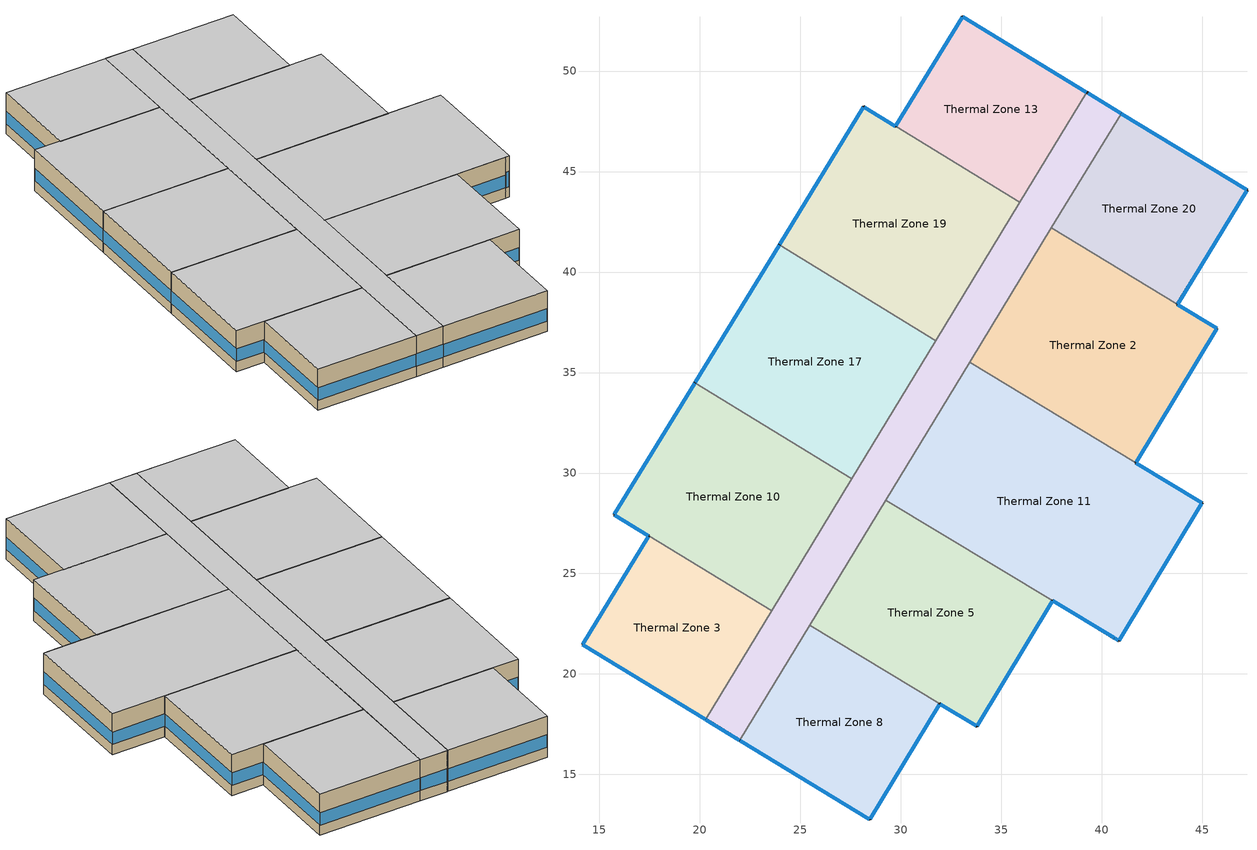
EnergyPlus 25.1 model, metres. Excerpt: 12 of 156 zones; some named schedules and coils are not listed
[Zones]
Thermal Zone 10
 floor ground (AQ_MURB_2024_MURB  ground 1950 1980 6A 1): 19.77,34.49 27.58,29.72 23.58,23.14 15.75,27.92 z0
 wall outside (Surface 50 c tbd): 15.75,27.92 17.47,26.88 z0:3.05
 wall outside (Surface 51 c tbd): 19.77,34.49 15.75,27.92 z0:3.05
 wall to Thermal Zone 17 (Typical Interior Wall): 27.58,29.72 19.77,34.49 z0:3.05
 wall to Thermal Zone 14 (Typical Interior Wall): 23.58,23.14 27.58,29.72 z0:3.05
 wall to Thermal Zone 3 (Typical Interior Wall): 17.47,26.88 23.58,23.14 z0:3.05
 window (Customized Fenestration: u=3.36): 15.78,27.91 17.45,26.89 z0.76:1.7; 19.76,34.47 15.77,27.94 z0.76:1.68
 ceiling to Thermal Zone 32 (Typical Interior Ceiling): 23.58,23.14 27.58,29.72 19.77,34.49 15.75,27.92 z3.05
Thermal Zone 11
 floor ground (AQ_MURB_2024_MURB  ground 1950 1980 6A 1): 33.44,35.5 45,28.52 40.86,21.66 29.28,28.65 z0
 wall outside (Surface 44 c tbd): 45,28.52 41.7,30.51 z0:3.05
 wall outside (Surface 45 c tbd): 40.86,21.66 45,28.52 z0:3.05
 wall outside (Surface 46 c tbd): 40.64,21.79 40.86,21.66 z0:3.05
 wall outside (Surface 47 c tbd): 37.56,23.65 40.64,21.79 z0:3.05
 wall to Thermal Zone 5 (Typical Interior Wall): 29.28,28.65 37.56,23.65 z0:3.05
 wall to Thermal Zone 14 (Typical Interior Wall): 33.44,35.5 29.28,28.65 z0:3.05
 wall to Thermal Zone 2 (Typical Interior Wall): 41.7,30.51 33.44,35.5 z0:3.05
 window (Customized Fenestration: u=3.36): 44.98,28.53 41.72,30.5 / 37.58,23.64 40.62,21.8 z0.76:1.69; 40.88,21.68 44.99,28.49 z0.76:1.68; 40.67,21.78 40.84,21.67 z0.76:1.9
 ceiling to Thermal Zone 28 (Typical Interior Ceiling): 40.86,21.66 45,28.52 33.44,35.5 29.28,28.65 z3.05
Thermal Zone 13
 floor ground (AQ_MURB_2024_MURB  ground 1950 1980 6A 1): 33.08,52.7 39.27,48.94 35.94,43.46 29.76,47.25 z0
 wall outside (Surface 89 c tbd): 39.27,48.94 33.08,52.7 z0:3.05
 wall outside (Surface 92 c tbd): 33.08,52.7 29.76,47.25 z0:3.05
 wall to Thermal Zone 14 (Typical Interior Wall): 35.94,43.46 39.27,48.94 z0:3.05
 wall to Thermal Zone 19 (Typical Interior Wall): 29.76,47.25 35.94,43.46 z0:3.05
 window (Customized Fenestration: u=3.36): 39.24,48.95 33.1,52.69 / 33.06,52.68 29.77,47.27 z0.76:1.68
 ceiling to Thermal Zone 40 (Typical Interior Ceiling): 35.94,43.46 39.27,48.94 33.08,52.7 29.76,47.25 z3.05
Thermal Zone 14
 floor ground (AQ_MURB_2024_MURB  ground 1950 1980 6A 1): 39.27,48.94 40.98,47.9 33.52,35.63 33.52,35.64 33.44,35.5 22.01,16.7 20.3,17.74 z0
 wall outside (Surface 13 c tbd): 39.31,48.91 39.27,48.94 z0:3.05
 wall outside (Surface 14 c tbd): 40.98,47.9 39.31,48.91 z0:3.05
 wall outside (AQ_MURB_2024_MURB  Wall 1950 1980 6A (R 0.8x Solar 0.8x Therm 0.8x)): 40.97,47.89 40.98,47.9 z0:3.05
 wall outside (Surface 23 c tbd): 20.3,17.74 22.01,16.7 z0:3.05
 wall to Thermal Zone 17 (Typical Interior Wall): 31.76,36.59 27.58,29.72 z0:3.05
 wall to Thermal Zone 19 (Typical Interior Wall): 35.94,43.46 31.76,36.59 z0:3.05
 wall to Thermal Zone 20 (Typical Interior Wall): 37.51,42.2 40.97,47.89 z0:3.05
 wall to Thermal Zone 2 (Typical Interior Wall): 33.52,35.63 37.51,42.2 z0:3.05
 wall to Thermal Zone 16 (Typical Interior Wall): 33.44,35.5 33.52,35.64 33.52,35.63 z0:3.05
 wall to Thermal Zone 5 (Typical Interior Wall): 25.49,22.42 29.28,28.65 z0:3.05
 wall to Thermal Zone 8 (Typical Interior Wall): 22.01,16.7 25.49,22.42 z0:3.05
 wall to Thermal Zone 3 (Typical Interior Wall): 23.58,23.14 20.3,17.74 z0:3.05
 window (Customized Fenestration: u=3.36): 40.95,47.91 39.33,48.9 / 20.32,17.73 21.99,16.71 z0.76:1.7
 ceiling to Thermal Zone 22 (Typical Interior Ceiling): 22.01,16.7 33.44,35.5 33.52,35.64 33.52,35.63 40.98,47.9 39.27,48.94 20.3,17.74 z3.05
Thermal Zone 16
 floor ground (AQ_MURB_2024_MURB  ground 1950 1980 6A 1): 33.52,35.64 33.52,35.63 33.44,35.5 z0
 wall to Thermal Zone 2 (Typical Interior Wall): 33.44,35.5 33.52,35.63 z0:3.05
 ceiling to Thermal Zone 35 (Typical Interior Ceiling): 33.44,35.5 33.52,35.63 33.52,35.64 z3.05
Thermal Zone 17
 floor ground (AQ_MURB_2024_MURB  ground 1950 1980 6A 1): 23.97,41.36 31.76,36.59 27.58,29.72 19.77,34.49 z0
 wall outside (Surface 58 c tbd): 23.97,41.36 19.77,34.49 z0:3.05
 wall to Thermal Zone 19 (Typical Interior Wall): 31.76,36.59 23.97,41.36 z0:3.05
 window (Customized Fenestration: u=3.36): 23.96,41.33 19.79,34.52 z0.76:1.68
 ceiling to Thermal Zone 33 (Typical Interior Ceiling): 27.58,29.72 31.76,36.59 23.97,41.36 19.77,34.49 z3.05
Thermal Zone 19
 floor ground (AQ_MURB_2024_MURB  ground 1950 1980 6A 1): 28.17,48.22 35.94,43.46 31.76,36.59 23.97,41.36 z0
 wall outside (Surface 79 c tbd): 28.17,48.22 23.97,41.36 z0:3.05
 wall outside (Surface 80 c tbd): 29.76,47.25 28.17,48.22 z0:3.05
 window (Customized Fenestration: u=3.36): 28.15,48.2 23.98,41.38 z0.76:1.68; 29.73,47.26 28.19,48.2 z0.76:1.7
 ceiling to Thermal Zone 38 (Typical Interior Ceiling): 31.76,36.59 35.94,43.46 28.17,48.22 23.97,41.36 z3.05
Thermal Zone 2
 floor ground (AQ_MURB_2024_MURB  ground 1950 1980 6A 1): 37.51,42.2 43.78,38.39 45.74,37.2 41.7,30.51 33.44,35.5 z0
 wall outside (Surface 63 c tbd): 45.74,37.2 43.78,38.39 z0:3.05
 wall outside (Surface 64 c tbd): 41.7,30.51 45.74,37.2 z0:3.05
 wall to Thermal Zone 20 (Typical Interior Wall): 43.78,38.39 37.51,42.2 z0:3.05
 window (Customized Fenestration: u=3.36): 45.72,37.21 43.8,38.37 z0.76:1.7; 41.72,30.53 45.73,37.18 z0.76:1.68
 ceiling to Thermal Zone 34 (Typical Interior Ceiling): 41.7,30.51 45.74,37.2 43.78,38.39 37.51,42.2 33.44,35.5 z3.05
Thermal Zone 20
 floor ground (AQ_MURB_2024_MURB  ground 1950 1980 6A 1): 40.97,47.89 47.24,44.07 43.78,38.39 37.51,42.2 z0
 wall outside (Surface 85 c tbd): 47.24,44.07 40.97,47.89 z0:3.05
 wall outside (Surface 86 c tbd): 43.78,38.39 47.24,44.07 z0:3.05
 window (Customized Fenestration: u=3.36): 47.22,44.09 40.99,47.87 / 43.79,38.41 47.23,44.05 z0.76:1.68
 ceiling to Thermal Zone 26 (Typical Interior Ceiling): 43.78,38.39 47.24,44.07 40.97,47.89 37.51,42.2 z3.05
Thermal Zone 3
 floor ground (AQ_MURB_2024_MURB  ground 1950 1980 6A 1): 17.47,26.88 23.58,23.14 20.3,17.74 14.18,21.46 17.46,26.86 z0
 wall outside (Surface 34 c tbd): 17.47,26.88 17.46,26.86 z0:3.05
 wall outside (Surface 37 c tbd): 14.18,21.46 20.3,17.74 z0:3.05
 wall outside (Surface 38 c tbd): 17.46,26.86 14.18,21.46 z0:3.05
 window (Customized Fenestration: u=3.36): 14.2,21.45 20.28,17.75 / 17.44,26.84 14.19,21.48 z0.76:1.68
 ceiling to Thermal Zone 27 (Typical Interior Ceiling): 20.3,17.74 23.58,23.14 17.47,26.88 17.46,26.86 14.18,21.46 z3.05
Thermal Zone 5
 floor ground (AQ_MURB_2024_MURB  ground 1950 1980 6A 1): 29.28,28.65 37.56,23.65 33.79,17.41 25.49,22.42 z0
 wall outside (Surface 30 c tbd): 33.79,17.41 37.56,23.65 z0:3.05
 wall outside (Surface 31 c tbd): 31.96,18.51 33.79,17.41 z0:3.05
 wall to Thermal Zone 8 (Typical Interior Wall): 25.49,22.42 31.96,18.51 z0:3.05
 window (Customized Fenestration: u=3.36): 33.81,17.43 37.55,23.63 z0.76:1.68; 31.98,18.5 33.77,17.42 z0.76:1.7
 ceiling to Thermal Zone 23 (Typical Interior Ceiling): 33.79,17.41 37.56,23.65 29.28,28.65 25.49,22.42 z3.05
Thermal Zone 8
 floor ground (AQ_MURB_2024_MURB  ground 1950 1980 6A 1): 25.49,22.42 31.96,18.51 31.95,18.49 28.47,12.77 22.01,16.7 z0
 wall outside (Surface 2 c tbd): 31.95,18.49 31.96,18.51 z0:3.05
 wall outside (Surface 3 c tbd): 28.47,12.77 31.95,18.49 z0:3.05
 wall outside (Surface 4 c tbd): 22.01,16.7 28.47,12.77 z0:3.05
 window (Customized Fenestration: u=3.36): 28.48,12.79 31.94,18.47 / 22.03,16.69 28.45,12.78 z0.76:1.68
 ceiling to Thermal Zone 9 (Typical Interior Ceiling): 28.47,12.77 31.95,18.49 31.96,18.51 25.49,22.42 22.01,16.7 z3.05
[Building]
Building 1
[Site:Location]
Montreal-Trudeau Intl AP: Latitude {deg}=45.4706; Longitude {deg}=-73.7408; Time Zone {hr}=-5; Elevation {m}=36; Keep Site Location Information=No
[SizingPeriod:DesignDay] Month=7; Day of Month=21; Day Type=SummerDesignDay; Daily Dry-Bulb Temperature Range {deltaC}=9.3; Dry-Bulb Temperature Range Modifier Type=DefaultMultipliers; Barometric Pressure {Pa}=100893; Wind Speed {m/s}=4.9; Wind Direction {deg}=220; Rain Indicator=No; Snow Indicator=No; Daylight Saving Time Indicator=No; Solar Model Indicator=ASHRAETau; ASHRAE Clear Sky Optical Depth for Beam Irradiance (taub)=0.465; ASHRAE Clear Sky Optical Depth for Diffuse Irradiance (taud)=1.966; Begin Environment Reset Mode=FullResetAtBeginEnvironment
Name | Maximum Dry-Bulb Temperature {C} | Humidity Condition Type | Wetbulb or DewPoint at Maximum Dry-Bulb {C} | Enthalpy at Maximum Dry-Bulb {J/kg}
Montreal Int'l Ann Clg .4% Condns DB=>MWB | 30 | Wetbulb | 22.1
Montreal Int'l Ann Clg .4% Condns DP=>MDB | 26 | Dewpoint | 21.6
Montreal Int'l Ann Clg .4% Condns Enth=>MDB | 28.1 | Enthalpy |  | 69300
Montreal Int'l Ann Clg .4% Condns WB=>MDB | 28.1 | Wetbulb | 23.2
[Material] Thermal Absorptance=0.9
Name | Roughness | Thickness {m} | Conductivity {W/m-K} | Density {kg/m3} | Specific Heat {J/kg-K} | Solar Absorptance | Visible Absorptance
100mm Normalweight concrete floor | MediumRough | 0.1016 | 2.31045 | 2322 | 832.557 | 0.7 | 0.7
AQNC2024expanded polystyrene type I 10 cm (R 0.8x Solar 0.8x Therm 0.8x) | MediumRough | 0.08 | 0.0385 | 12 | 1500 | 0.7 | 0.7
AQNC2024expanded polystyrene type I 5 cm | MediumRough | 0.05 | 0.0385 | 15 | 1500 | 0.7 | 0.7
AQNC2024standard concrete | MediumRough | 0.1 | 2.5 | 2400 | 840 | 0.7 | 0.7
G01 13mm gypsum board | Smooth | 0.0127 | 0.160031 | 800.001 | 1090.73 | 0.7 | 0.5
G05 25mm wood 1 | MediumSmooth | 0.0254 | 0.15 | 608 | 1630 | 0.5 | 0.5
Generic Brick (R 0.8x Solar 0.8x Therm 0.8x) | MediumRough | 0.08 | 0.9 | 1536 | 790 | 0.52 | 0.65
Generic Gypsum Board (R 0.8x Solar 0.8x Therm 0.8x) | MediumSmooth | 0.01016 | 0.16 | 640 | 1090 | 0.5 | 0.5
Generic Wall Air Gap (R 0.8x Solar 0.8x Therm 0.8x) | Smooth | 0.08 | 0.667 | 1.024 | 1000 | 0.7 | 0.7
Surface 13 m tbd; Surface 34 m tbd | MediumRough | 0.08 | 0.0568607 | 12 | 1500 | 0.7 | 0.7
Surface 14 m tbd | MediumRough | 0.08 | 0.102913 | 12 | 1500 | 0.7 | 0.7
Surface 2 m tbd | MediumRough | 0.08 | 0.820323 | 12 | 1500 | 0.7 | 0.7
Surface 23 m tbd | MediumRough | 0.08 | 0.102606 | 12 | 1500 | 0.7 | 0.7
Surface 3 m tbd | MediumRough | 0.08 | 0.0982109 | 12 | 1500 | 0.7 | 0.7
Surface 30 m tbd | MediumRough | 0.08 | 0.101142 | 12 | 1500 | 0.7 | 0.7
Surface 31 m tbd | MediumRough | 0.08 | 0.125852 | 12 | 1500 | 0.7 | 0.7
Surface 37 m tbd | MediumRough | 0.08 | 0.0977356 | 12 | 1500 | 0.7 | 0.7
Surface 38 m tbd | MediumRough | 0.08 | 0.0986489 | 12 | 1500 | 0.7 | 0.7
Surface 4 m tbd | MediumRough | 0.08 | 0.0973779 | 12 | 1500 | 0.7 | 0.7
Surface 44 m tbd | MediumRough | 0.08 | 0.110264 | 12 | 1500 | 0.7 | 0.7
Surface 45 m tbd | MediumRough | 0.08 | 0.100228 | 12 | 1500 | 0.7 | 0.7
Surface 46 m tbd | MediumRough | 0.08 | 0.30431 | 12 | 1500 | 0.7 | 0.7
Surface 47 m tbd | MediumRough | 0.08 | 0.104494 | 12 | 1500 | 0.7 | 0.7
Surface 50 m tbd | MediumRough | 0.08 | 0.115363 | 12 | 1500 | 0.7 | 0.7
Surface 51 m tbd | MediumRough | 0.08 | 0.0972614 | 12 | 1500 | 0.7 | 0.7
Surface 58 m tbd | MediumRough | 0.08 | 0.0937961 | 12 | 1500 | 0.7 | 0.7
Surface 63 m tbd | MediumRough | 0.08 | 0.123495 | 12 | 1500 | 0.7 | 0.7
Surface 64 m tbd | MediumRough | 0.08 | 0.100457 | 12 | 1500 | 0.7 | 0.7
Surface 79 m tbd | MediumRough | 0.08 | 0.096993 | 12 | 1500 | 0.7 | 0.7
Surface 80 m tbd | MediumRough | 0.08 | 0.131119 | 12 | 1500 | 0.7 | 0.7
Surface 85 m tbd | MediumRough | 0.08 | 0.0975763 | 12 | 1500 | 0.7 | 0.7
Surface 86 m tbd | MediumRough | 0.08 | 0.102117 | 12 | 1500 | 0.7 | 0.7
Surface 89 m tbd | MediumRough | 0.08 | 0.0976589 | 12 | 1500 | 0.7 | 0.7
Surface 92 m tbd | MediumRough | 0.08 | 0.102589 | 12 | 1500 | 0.7 | 0.7
[Material:NoMass]
CP02 CARPET PAD 1: Roughness=Smooth; Thermal Resistance {m2-K/W}=0.21648; Thermal Absorptance=0.9; Solar Absorptance=0.7; Visible Absorptance=0.8
[WindowMaterial:SimpleGlazingSystem]
Fenestration U=3.32 0.66 1: U-Factor {W/m2-K}=3.32; Solar Heat Gain Coefficient=0.66; Visible Transmittance=0.21
[Construction]
AQ_MURB_2024_MURB  ground 1950 1980 6A 1: AQNC2024standard concrete, AQNC2024expanded polystyrene type I 5 cm
AQ_MURB_2024_MURB  Wall 1950 1980 6A (R 0.8x Solar 0.8x Therm 0.8x): Generic Brick (R 0.8x Solar 0.8x Therm 0.8x), AQNC2024expanded polystyrene type I 10 cm (R 0.8x Solar 0.8x Therm 0.8x), Generic Wall Air Gap (R 0.8x Solar 0.8x Therm 0.8x), Generic Gypsum Board (R 0.8x Solar 0.8x Therm 0.8x)
Customized Fenestration: u=3.36: Fenestration U=3.32 0.66 1
Surface 13 c tbd: Generic Brick (R 0.8x Solar 0.8x Therm 0.8x), Surface 13 m tbd, Generic Wall Air Gap (R 0.8x Solar 0.8x Therm 0.8x), Generic Gypsum Board (R 0.8x Solar 0.8x Therm 0.8x)
Surface 14 c tbd: Generic Brick (R 0.8x Solar 0.8x Therm 0.8x), Surface 14 m tbd, Generic Wall Air Gap (R 0.8x Solar 0.8x Therm 0.8x), Generic Gypsum Board (R 0.8x Solar 0.8x Therm 0.8x)
Surface 2 c tbd: Generic Brick (R 0.8x Solar 0.8x Therm 0.8x), Surface 2 m tbd, Generic Wall Air Gap (R 0.8x Solar 0.8x Therm 0.8x), Generic Gypsum Board (R 0.8x Solar 0.8x Therm 0.8x)
Surface 23 c tbd: Generic Brick (R 0.8x Solar 0.8x Therm 0.8x), Surface 23 m tbd, Generic Wall Air Gap (R 0.8x Solar 0.8x Therm 0.8x), Generic Gypsum Board (R 0.8x Solar 0.8x Therm 0.8x)
Surface 3 c tbd: Generic Brick (R 0.8x Solar 0.8x Therm 0.8x), Surface 3 m tbd, Generic Wall Air Gap (R 0.8x Solar 0.8x Therm 0.8x), Generic Gypsum Board (R 0.8x Solar 0.8x Therm 0.8x)
Surface 30 c tbd: Generic Brick (R 0.8x Solar 0.8x Therm 0.8x), Surface 30 m tbd, Generic Wall Air Gap (R 0.8x Solar 0.8x Therm 0.8x), Generic Gypsum Board (R 0.8x Solar 0.8x Therm 0.8x)
Surface 31 c tbd: Generic Brick (R 0.8x Solar 0.8x Therm 0.8x), Surface 31 m tbd, Generic Wall Air Gap (R 0.8x Solar 0.8x Therm 0.8x), Generic Gypsum Board (R 0.8x Solar 0.8x Therm 0.8x)
Surface 34 c tbd: Generic Brick (R 0.8x Solar 0.8x Therm 0.8x), Surface 34 m tbd, Generic Wall Air Gap (R 0.8x Solar 0.8x Therm 0.8x), Generic Gypsum Board (R 0.8x Solar 0.8x Therm 0.8x)
Surface 37 c tbd: Generic Brick (R 0.8x Solar 0.8x Therm 0.8x), Surface 37 m tbd, Generic Wall Air Gap (R 0.8x Solar 0.8x Therm 0.8x), Generic Gypsum Board (R 0.8x Solar 0.8x Therm 0.8x)
Surface 38 c tbd: Generic Brick (R 0.8x Solar 0.8x Therm 0.8x), Surface 38 m tbd, Generic Wall Air Gap (R 0.8x Solar 0.8x Therm 0.8x), Generic Gypsum Board (R 0.8x Solar 0.8x Therm 0.8x)
Surface 4 c tbd: Generic Brick (R 0.8x Solar 0.8x Therm 0.8x), Surface 4 m tbd, Generic Wall Air Gap (R 0.8x Solar 0.8x Therm 0.8x), Generic Gypsum Board (R 0.8x Solar 0.8x Therm 0.8x)
Surface 44 c tbd: Generic Brick (R 0.8x Solar 0.8x Therm 0.8x), Surface 44 m tbd, Generic Wall Air Gap (R 0.8x Solar 0.8x Therm 0.8x), Generic Gypsum Board (R 0.8x Solar 0.8x Therm 0.8x)
Surface 45 c tbd: Generic Brick (R 0.8x Solar 0.8x Therm 0.8x), Surface 45 m tbd, Generic Wall Air Gap (R 0.8x Solar 0.8x Therm 0.8x), Generic Gypsum Board (R 0.8x Solar 0.8x Therm 0.8x)
Surface 46 c tbd: Generic Brick (R 0.8x Solar 0.8x Therm 0.8x), Surface 46 m tbd, Generic Wall Air Gap (R 0.8x Solar 0.8x Therm 0.8x), Generic Gypsum Board (R 0.8x Solar 0.8x Therm 0.8x)
Surface 47 c tbd: Generic Brick (R 0.8x Solar 0.8x Therm 0.8x), Surface 47 m tbd, Generic Wall Air Gap (R 0.8x Solar 0.8x Therm 0.8x), Generic Gypsum Board (R 0.8x Solar 0.8x Therm 0.8x)
Surface 50 c tbd: Generic Brick (R 0.8x Solar 0.8x Therm 0.8x), Surface 50 m tbd, Generic Wall Air Gap (R 0.8x Solar 0.8x Therm 0.8x), Generic Gypsum Board (R 0.8x Solar 0.8x Therm 0.8x)
Surface 51 c tbd: Generic Brick (R 0.8x Solar 0.8x Therm 0.8x), Surface 51 m tbd, Generic Wall Air Gap (R 0.8x Solar 0.8x Therm 0.8x), Generic Gypsum Board (R 0.8x Solar 0.8x Therm 0.8x)
Surface 58 c tbd: Generic Brick (R 0.8x Solar 0.8x Therm 0.8x), Surface 58 m tbd, Generic Wall Air Gap (R 0.8x Solar 0.8x Therm 0.8x), Generic Gypsum Board (R 0.8x Solar 0.8x Therm 0.8x)
Surface 63 c tbd: Generic Brick (R 0.8x Solar 0.8x Therm 0.8x), Surface 63 m tbd, Generic Wall Air Gap (R 0.8x Solar 0.8x Therm 0.8x), Generic Gypsum Board (R 0.8x Solar 0.8x Therm 0.8x)
Surface 64 c tbd: Generic Brick (R 0.8x Solar 0.8x Therm 0.8x), Surface 64 m tbd, Generic Wall Air Gap (R 0.8x Solar 0.8x Therm 0.8x), Generic Gypsum Board (R 0.8x Solar 0.8x Therm 0.8x)
Surface 79 c tbd: Generic Brick (R 0.8x Solar 0.8x Therm 0.8x), Surface 79 m tbd, Generic Wall Air Gap (R 0.8x Solar 0.8x Therm 0.8x), Generic Gypsum Board (R 0.8x Solar 0.8x Therm 0.8x)
Surface 80 c tbd: Generic Brick (R 0.8x Solar 0.8x Therm 0.8x), Surface 80 m tbd, Generic Wall Air Gap (R 0.8x Solar 0.8x Therm 0.8x), Generic Gypsum Board (R 0.8x Solar 0.8x Therm 0.8x)
Surface 85 c tbd: Generic Brick (R 0.8x Solar 0.8x Therm 0.8x), Surface 85 m tbd, Generic Wall Air Gap (R 0.8x Solar 0.8x Therm 0.8x), Generic Gypsum Board (R 0.8x Solar 0.8x Therm 0.8x)
Surface 86 c tbd: Generic Brick (R 0.8x Solar 0.8x Therm 0.8x), Surface 86 m tbd, Generic Wall Air Gap (R 0.8x Solar 0.8x Therm 0.8x), Generic Gypsum Board (R 0.8x Solar 0.8x Therm 0.8x)
Surface 89 c tbd: Generic Brick (R 0.8x Solar 0.8x Therm 0.8x), Surface 89 m tbd, Generic Wall Air Gap (R 0.8x Solar 0.8x Therm 0.8x), Generic Gypsum Board (R 0.8x Solar 0.8x Therm 0.8x)
Surface 92 c tbd: Generic Brick (R 0.8x Solar 0.8x Therm 0.8x), Surface 92 m tbd, Generic Wall Air Gap (R 0.8x Solar 0.8x Therm 0.8x), Generic Gypsum Board (R 0.8x Solar 0.8x Therm 0.8x)
Typical Interior Ceiling: CP02 CARPET PAD 1, 100mm Normalweight concrete floor
Typical Interior Partition 4: G05 25mm wood 1
Typical Interior Wall: G01 13mm gypsum board, G01 13mm gypsum board
[Zone] Multiplier=1; Part of Total Floor Area=Yes
Thermal Zone 10; Thermal Zone 11; Thermal Zone 13; Thermal Zone 14; Thermal Zone 16; Thermal Zone 17; Thermal Zone 19; Thermal Zone 2; Thermal Zone 20; Thermal Zone 3; Thermal Zone 5; Thermal Zone 8
[Space]
Name | Zone | Space Type
Space 106 | Thermal Zone 10 | MURB small
Space 105 | Thermal Zone 11 | MURB small
Space 112 | Thermal Zone 13 | MURB small
Space 102 | Thermal Zone 14 | MURB lobby
Space 109 | Thermal Zone 16 | MURB small
Space 107 | Thermal Zone 17 | MURB small
Space 110 | Thermal Zone 19 | MURB small
Space 108 | Thermal Zone 2 | MURB small
Space 111 | Thermal Zone 20 | MURB small
Space 104 | Thermal Zone 3 | MURB small
Space 103 | Thermal Zone 5 | MURB small
Space 101 | Thermal Zone 8 | MURB small
[SpaceList]
MURB small: Space 1112, Space 211, Space 204, Space 505, Space 911, Space 110, Space 1204, Space 407, Space 405, Space 607, Space 501, Space 308, Space 305, Space 101, Space 201, Space 410, Space 112, Space 104, Space 511, Space 103, Space 105, Space 106, Space 312, Space 109, Space 107, Space 108, Space 111, Space 203, Space 205, Space 812, Space 403, Space 206, Space 207, Space 208, Space 209, Space 406, Space 404, Space 210, Space 809, Space 212, Space 807, Space 301, Space 1005, Space 303, Space 304, Space 508, Space 306, Space 504, Space 307, Space 1105, Space 509, Space 908, Space 309, Space 310, Space 408, Space 311, Space 401, Space 409, Space 411, Space 412, Space 503, Space 506, Space 507, Space 1208, Space 510, Space 512, Space 601, Space 603, Space 604, Space 605, Space 606, Space 608, Space 609, Space 610, Space 611, Space 612, Space 701, Space 703, Space 704, Space 705, Space 907, Space 706, Space 901, Space 712, Space 707, Space 708, Space 709, Space 710, Space 711, Space 801, Space 1206, Space 803, Space 804, Space 1001, Space 805, Space 806, Space 808, Space 810, Space 811, Space 903, Space 1008, Space 904, Space 905, Space 906, Space 909, Space 910, Space 912, Space 1010, Space 1003, Space 1004, Space 1006, Space 1007, Space 1009, Space 1011, Space 1012, Space 1101, Space 1103, Space 1104, Space 1106, Space 1305, Space 1107, Space 1108, Space 1109, Space 1110, Space 1111, Space 1201, Space 1203, Space 1205, Space 1207, Space 1209, Space 1210, Space 1211, Space 1212, Space 1301, Space 1303, Space 1304, Space 1306, Space 1307, Space 1308, Space 1309, Space 1310, Space 1311, Space 1312
MURB lobby: Space 202, Space 102, Space 302, Space 402, Space 1002, Space 502, Space 602, Space 702, Space 802, Space 902, Space 1102, Space 1202, Space 1302
[InternalMass] Construction=Typical Interior Partition 4
Name | Zone or ZoneList | Space or SpaceList | Surface Area {m2}
Space 110 Internal Mass 37 | Thermal Zone 19 | Space 110 | 146.73
Space 101 Internal Mass 37 | Thermal Zone 8 | Space 101 | 101.472
Space 112 Internal Mass 37 | Thermal Zone 13 | Space 112 | 92.7105
Space 104 Internal Mass 37 | Thermal Zone 3 | Space 104 | 90.6537
Space 103 Internal Mass 37 | Thermal Zone 5 | Space 103 | 141.361
Space 105 Internal Mass 37 | Thermal Zone 11 | Space 105 | 216.65
Space 106 Internal Mass 37 | Thermal Zone 10 | Space 106 | 141.145
Space 109 Internal Mass 37 | Thermal Zone 16 | Space 109 | 0.000395886
Space 107 Internal Mass 37 | Thermal Zone 17 | Space 107 | 147.07
Space 108 Internal Mass 37 | Thermal Zone 2 | Space 108 | 150.941
Space 111 Internal Mass 37 | Thermal Zone 20 | Space 111 | 97.6855
Space 102 Internal Mass 33 | Thermal Zone 14 | Space 102 | 146.04
[Lights]
Lights 1: Zone or ZoneList or Space or SpaceList=MURB small; Schedule=Eclairageint; Design Level Calculation Method=LightingLevel; Lighting Level {W}=0; Fraction Replaceable=1
[People]
People 2: Zone or ZoneList or Space or SpaceList=MURB small; Number of People Schedule=MidriseApartment Apartment Occ; Number of People Calculation Method=People/Area; People per Floor Area {person/m2}=0.0283091; Fraction Radiant=0.3; Activity Level Schedule=MidriseApartment Activity
[ElectricEquipment] Zone or ZoneList or Space or SpaceList=MURB small; Design Level Calculation Method=EquipmentLevel
Name | Schedule | Design Level {W} | Fraction Latent | Fraction Radiant | Fraction Lost
Electric Equipment 11 10.0 percent reduction | Chaufeau | 847.44 | 0.1 | 0 | 0.9
Electric Equipment 12 10.0 percent reduction | Fourcuisiniere | 281.7 | 0.1 | 0.2 | 0.1
Electric Equipment 13 10.0 percent reduction | Congelateur | 15.705 | 0.1 | 0 | 0.9
Electric Equipment 14 10.0 percent reduction | Laveuse | 25.038 | 0 | 0.2 | 0.1
Electric Equipment 15 10.0 percent reduction | Lavevaisselle | 27.531 | 0.1 | 0.1 | 0.8
Electric Equipment 16 10.0 percent reduction | Refrigerateur | 105.102 | 0.1 | 0 | 0.9
Electric Equipment 17 10.0 percent reduction | Secheuse | 249.03 | 0 | 0.2 | 0.8
Electric Equipment 2 10.0 percent reduction | Autres | 666 |  | 0.2
[ZoneInfiltration:DesignFlowRate] Design Flow Rate Calculation Method=Flow/ExteriorArea; Flow Rate per Exterior Surface Area {m3/s-m2}=0.000578595; Constant Term Coefficient=0.107472; Temperature Term Coefficient=0.0119911; Velocity Term Coefficient=0; Velocity Squared Term Coefficient=0.0134792; Density Basis=Outdoor
Name | Zone or ZoneList or Space or SpaceList | Schedule
Space 106 HVAC Off Infiltration | Space 106 | Infiltration HVAC Off Schedule
Space 106 HVAC On Infiltration | Space 106 | Infiltration HVAC On Schedule
Space 105 HVAC Off Infiltration | Space 105 | Infiltration HVAC Off Schedule
Space 105 HVAC On Infiltration | Space 105 | Infiltration HVAC On Schedule
Space 112 HVAC Off Infiltration | Space 112 | Infiltration HVAC Off Schedule
Space 112 HVAC On Infiltration | Space 112 | Infiltration HVAC On Schedule
Space 102 HVAC Off Infiltration | Space 102 | Infiltration HVAC Off Schedule
Space 102 HVAC On Infiltration | Space 102 | Infiltration HVAC On Schedule
Space 107 HVAC Off Infiltration | Space 107 | Infiltration HVAC Off Schedule
Space 107 HVAC On Infiltration | Space 107 | Infiltration HVAC On Schedule
Space 110 HVAC Off Infiltration | Space 110 | Infiltration HVAC Off Schedule
Space 110 HVAC On Infiltration | Space 110 | Infiltration HVAC On Schedule
Space 108 HVAC Off Infiltration | Space 108 | Infiltration HVAC Off Schedule
Space 108 HVAC On Infiltration | Space 108 | Infiltration HVAC On Schedule
Space 111 HVAC Off Infiltration | Space 111 | Infiltration HVAC Off Schedule
Space 111 HVAC On Infiltration | Space 111 | Infiltration HVAC On Schedule
Space 104 HVAC Off Infiltration | Space 104 | Infiltration HVAC Off Schedule
Space 104 HVAC On Infiltration | Space 104 | Infiltration HVAC On Schedule
Space 103 HVAC Off Infiltration | Space 103 | Infiltration HVAC Off Schedule
Space 103 HVAC On Infiltration | Space 103 | Infiltration HVAC On Schedule
Space 101 HVAC Off Infiltration | Space 101 | Infiltration HVAC Off Schedule
Space 101 HVAC On Infiltration | Space 101 | Infiltration HVAC On Schedule
[ZoneControl:Thermostat] Temperature Difference Between Cutout And Setpoint {deltaC}=0
Name | Zone or ZoneList | Control Type Schedule | Control 1
Thermal Zone 10 Thermostat | Thermal Zone 10 | Thermal Zone 10 Thermostat Schedule | Thermostat Setpoint Dual Setpoint 69
Thermal Zone 11 Thermostat | Thermal Zone 11 | Thermal Zone 11 Thermostat Schedule | Thermostat Setpoint Dual Setpoint 67
Thermal Zone 13 Thermostat | Thermal Zone 13 | Thermal Zone 13 Thermostat Schedule | Thermostat Setpoint Dual Setpoint 58
Thermal Zone 14 Thermostat | Thermal Zone 14 | Thermal Zone 14 Thermostat Schedule | Thermostat Setpoint Dual Setpoint 47
Thermal Zone 16 Thermostat | Thermal Zone 16 | Thermal Zone 16 Thermostat Schedule | Thermostat Setpoint Dual Setpoint 48
Thermal Zone 17 Thermostat | Thermal Zone 17 | Thermal Zone 17 Thermostat Schedule | Thermostat Setpoint Dual Setpoint 49
Thermal Zone 19 Thermostat | Thermal Zone 19 | Thermal Zone 19 Thermostat Schedule | Thermostat Setpoint Dual Setpoint 50
Thermal Zone 2 Thermostat | Thermal Zone 2 | Thermal Zone 2 Thermostat Schedule | Thermostat Setpoint Dual Setpoint 62
Thermal Zone 20 Thermostat | Thermal Zone 20 | Thermal Zone 20 Thermostat Schedule | Thermostat Setpoint Dual Setpoint 63
Thermal Zone 3 Thermostat | Thermal Zone 3 | Thermal Zone 3 Thermostat Schedule | Thermostat Setpoint Dual Setpoint 54
Thermal Zone 5 Thermostat | Thermal Zone 5 | Thermal Zone 5 Thermostat Schedule | Thermostat Setpoint Dual Setpoint 61
Thermal Zone 8 Thermostat | Thermal Zone 8 | Thermal Zone 8 Thermostat Schedule | Thermostat Setpoint Dual Setpoint 51
[ThermostatSetpoint:DualSetpoint] Heating Setpoint Temperature Schedule=NECB-G-Thermostat Setpoint-Heating; Cooling Setpoint Temperature Schedule=NECB-G-Thermostat Setpoint-Cooling
Thermostat Setpoint Dual Setpoint 69; Thermostat Setpoint Dual Setpoint 67; Thermostat Setpoint Dual Setpoint 58; Thermostat Setpoint Dual Setpoint 47; Thermostat Setpoint Dual Setpoint 48; Thermostat Setpoint Dual Setpoint 49; Thermostat Setpoint Dual Setpoint 50; Thermostat Setpoint Dual Setpoint 62; Thermostat Setpoint Dual Setpoint 63; Thermostat Setpoint Dual Setpoint 54; Thermostat Setpoint Dual Setpoint 61; Thermostat Setpoint Dual Setpoint 51
[ZoneHVAC:Baseboard:Convective:Electric] Availability Schedule=Always On Discrete hvac_library; Heating Design Capacity {W}=Autosize; Efficiency=1
Elec Baseboard; Elec Baseboard 24; Elec Baseboard 99; Elec Baseboard 80; Elec Baseboard 101; Elec Baseboard 81; Elec Baseboard 85; Elec Baseboard 86; Elec Baseboard 114; Elec Baseboard 135; Elec Baseboard 112; Elec Baseboard 122; Elec Baseboard 22; Elec Baseboard 115; Elec Baseboard 125; Elec Baseboard 106; Elec Baseboard 123; Elec Baseboard 129; Elec Baseboard 107; Elec Baseboard 124; Elec Baseboard 136; Elec Baseboard 126; Elec Baseboard 131; Elec Baseboard 19; Elec Baseboard 116; Elec Baseboard 108; Elec Baseboard 117; Elec Baseboard 118; Elec Baseboard 119; Elec Baseboard 132; Elec Baseboard 127; Elec Baseboard 113; Elec Baseboard 133; Elec Baseboard 128; Elec Baseboard 13; Elec Baseboard 109; Elec Baseboard 110; Elec Baseboard 130; Elec Baseboard 111; Elec Baseboard 120; Elec Baseboard 121; Elec Baseboard 134; Elec Baseboard 105; Elec Baseboard 155; Elec Baseboard 154; Elec Baseboard 2; Elec Baseboard 137; Elec Baseboard 142; Elec Baseboard 139; Elec Baseboard 143; Elec Baseboard 140; Elec Baseboard 138; Elec Baseboard 145; Elec Baseboard 144; Elec Baseboard 149; Elec Baseboard 151; Elec Baseboard 1; Elec Baseboard 152; Elec Baseboard 153; Elec Baseboard 150; Elec Baseboard 146; Elec Baseboard 147; Elec Baseboard 141; Elec Baseboard 148; Elec Baseboard 3; Elec Baseboard 4; Elec Baseboard 15; Elec Baseboard 5; Elec Baseboard 17; Elec Baseboard 18; Elec Baseboard 7; Elec Baseboard 21; Elec Baseboard 11; Elec Baseboard 20; Elec Baseboard 23; Elec Baseboard 29; Elec Baseboard 36; Elec Baseboard 34; Elec Baseboard 33; Elec Baseboard 9; Elec Baseboard 39; Elec Baseboard 38; Elec Baseboard 26; Elec Baseboard 40; Elec Baseboard 31; Elec Baseboard 25; Elec Baseboard 30; Elec Baseboard 27; Elec Baseboard 32; Elec Baseboard 35; Elec Baseboard 14; Elec Baseboard 28; Elec Baseboard 37; Elec Baseboard 67; Elec Baseboard 53; Elec Baseboard 65; Elec Baseboard 54; Elec Baseboard 70; Elec Baseboard 49; Elec Baseboard 41; Elec Baseboard 45; Elec Baseboard 16; Elec Baseboard 72; Elec Baseboard 60; Elec Baseboard 69; Elec Baseboard 55; Elec Baseboard 56; Elec Baseboard 50; Elec Baseboard 57; Elec Baseboard 71; Elec Baseboard 63; Elec Baseboard 46; Elec Baseboard 10; Elec Baseboard 61; Elec Baseboard 58; Elec Baseboard 47; Elec Baseboard 59; Elec Baseboard 42; Elec Baseboard 62; Elec Baseboard 43; Elec Baseboard 48; Elec Baseboard 51; Elec Baseboard 44; Elec Baseboard 12; Elec Baseboard 52; Elec Baseboard 64; Elec Baseboard 66; Elec Baseboard 68; Elec Baseboard 82; Elec Baseboard 100; Elec Baseboard 94; Elec Baseboard 87; Elec Baseboard 90; Elec Baseboard 104; Elec Baseboard 6; Elec Baseboard 102; Elec Baseboard 103; Elec Baseboard 88; Elec Baseboard 83; Elec Baseboard 75; Elec Baseboard 84; Elec Baseboard 91; Elec Baseboard 73; Elec Baseboard 77; Elec Baseboard 74; Elec Baseboard 8; Elec Baseboard 95; Elec Baseboard 96; Elec Baseboard 89; Elec Baseboard 92; Elec Baseboard 98; Elec Baseboard 93; Elec Baseboard 97; Elec Baseboard 76; Elec Baseboard 78; Elec Baseboard 79
[ZoneHVAC:PackagedTerminalAirConditioner] Availability Schedule=Always On Discrete hvac_library; Cooling Supply Air Flow Rate {m3/s}=Autosize; Heating Supply Air Flow Rate {m3/s}=Autosize; No Load Supply Air Flow Rate {m3/s}=Autosize; No Load Supply Air Flow Rate Control Set To Low Speed=Yes; Cooling Outdoor Air Flow Rate {m3/s}=Autosize; Heating Outdoor Air Flow Rate {m3/s}=Autosize; No Load Outdoor Air Flow Rate {m3/s}=Autosize; Fan Placement=DrawThrough; Supply Air Fan Operating Mode Schedule=Cycling PTAC Fan Mode Always Zero
Name | Supply Air Fan | Heating Coil | Cooling Coil
Cycling PTAC DX Clg Elec Htg | Cycling Elec PTAC Fan | Cycling PTAC Elec Htg Coil | Cycling Elec PTAC 1 Spd DX Clg Coil
Cycling PTAC DX Clg Elec Htg 24 | Cycling Elec PTAC Fan 24 | Cycling PTAC Elec Htg Coil 24 | Cycling Elec PTAC 1 Spd DX Clg Coil 24
Cycling PTAC DX Clg Elec Htg 99 | Cycling Elec PTAC Fan 99 | Cycling PTAC Elec Htg Coil 99 | Cycling Elec PTAC 1 Spd DX Clg Coil 99
Cycling PTAC DX Clg Elec Htg 80 | Cycling Elec PTAC Fan 80 | Cycling PTAC Elec Htg Coil 80 | Cycling Elec PTAC 1 Spd DX Clg Coil 80
Cycling PTAC DX Clg Elec Htg 101 | Cycling Elec PTAC Fan 101 | Cycling PTAC Elec Htg Coil 101 | Cycling Elec PTAC 1 Spd DX Clg Coil 101
Cycling PTAC DX Clg Elec Htg 81 | Cycling Elec PTAC Fan 81 | Cycling PTAC Elec Htg Coil 81 | Cycling Elec PTAC 1 Spd DX Clg Coil 81
Cycling PTAC DX Clg Elec Htg 85 | Cycling Elec PTAC Fan 85 | Cycling PTAC Elec Htg Coil 85 | Cycling Elec PTAC 1 Spd DX Clg Coil 85
Cycling PTAC DX Clg Elec Htg 86 | Cycling Elec PTAC Fan 86 | Cycling PTAC Elec Htg Coil 86 | Cycling Elec PTAC 1 Spd DX Clg Coil 86
Cycling PTAC DX Clg Elec Htg 114 | Cycling Elec PTAC Fan 114 | Cycling PTAC Elec Htg Coil 114 | Cycling Elec PTAC 1 Spd DX Clg Coil 114
Cycling PTAC DX Clg Elec Htg 135 | Cycling Elec PTAC Fan 135 | Cycling PTAC Elec Htg Coil 135 | Cycling Elec PTAC 1 Spd DX Clg Coil 135
Cycling PTAC DX Clg Elec Htg 112 | Cycling Elec PTAC Fan 112 | Cycling PTAC Elec Htg Coil 112 | Cycling Elec PTAC 1 Spd DX Clg Coil 112
Cycling PTAC DX Clg Elec Htg 122 | Cycling Elec PTAC Fan 122 | Cycling PTAC Elec Htg Coil 122 | Cycling Elec PTAC 1 Spd DX Clg Coil 122
Cycling PTAC DX Clg Elec Htg 22 | Cycling Elec PTAC Fan 22 | Cycling PTAC Elec Htg Coil 22 | Cycling Elec PTAC 1 Spd DX Clg Coil 22
Cycling PTAC DX Clg Elec Htg 115 | Cycling Elec PTAC Fan 115 | Cycling PTAC Elec Htg Coil 115 | Cycling Elec PTAC 1 Spd DX Clg Coil 115
Cycling PTAC DX Clg Elec Htg 125 | Cycling Elec PTAC Fan 125 | Cycling PTAC Elec Htg Coil 125 | Cycling Elec PTAC 1 Spd DX Clg Coil 125
Cycling PTAC DX Clg Elec Htg 106 | Cycling Elec PTAC Fan 106 | Cycling PTAC Elec Htg Coil 106 | Cycling Elec PTAC 1 Spd DX Clg Coil 106
Cycling PTAC DX Clg Elec Htg 123 | Cycling Elec PTAC Fan 123 | Cycling PTAC Elec Htg Coil 123 | Cycling Elec PTAC 1 Spd DX Clg Coil 123
Cycling PTAC DX Clg Elec Htg 129 | Cycling Elec PTAC Fan 129 | Cycling PTAC Elec Htg Coil 129 | Cycling Elec PTAC 1 Spd DX Clg Coil 129
Cycling PTAC DX Clg Elec Htg 107 | Cycling Elec PTAC Fan 107 | Cycling PTAC Elec Htg Coil 107 | Cycling Elec PTAC 1 Spd DX Clg Coil 107
Cycling PTAC DX Clg Elec Htg 124 | Cycling Elec PTAC Fan 124 | Cycling PTAC Elec Htg Coil 124 | Cycling Elec PTAC 1 Spd DX Clg Coil 124
Cycling PTAC DX Clg Elec Htg 136 | Cycling Elec PTAC Fan 136 | Cycling PTAC Elec Htg Coil 136 | Cycling Elec PTAC 1 Spd DX Clg Coil 136
Cycling PTAC DX Clg Elec Htg 126 | Cycling Elec PTAC Fan 126 | Cycling PTAC Elec Htg Coil 126 | Cycling Elec PTAC 1 Spd DX Clg Coil 126
Cycling PTAC DX Clg Elec Htg 131 | Cycling Elec PTAC Fan 131 | Cycling PTAC Elec Htg Coil 131 | Cycling Elec PTAC 1 Spd DX Clg Coil 131
Cycling PTAC DX Clg Elec Htg 19 | Cycling Elec PTAC Fan 19 | Cycling PTAC Elec Htg Coil 19 | Cycling Elec PTAC 1 Spd DX Clg Coil 19
Cycling PTAC DX Clg Elec Htg 116 | Cycling Elec PTAC Fan 116 | Cycling PTAC Elec Htg Coil 116 | Cycling Elec PTAC 1 Spd DX Clg Coil 116
Cycling PTAC DX Clg Elec Htg 108 | Cycling Elec PTAC Fan 108 | Cycling PTAC Elec Htg Coil 108 | Cycling Elec PTAC 1 Spd DX Clg Coil 108
Cycling PTAC DX Clg Elec Htg 117 | Cycling Elec PTAC Fan 117 | Cycling PTAC Elec Htg Coil 117 | Cycling Elec PTAC 1 Spd DX Clg Coil 117
Cycling PTAC DX Clg Elec Htg 118 | Cycling Elec PTAC Fan 118 | Cycling PTAC Elec Htg Coil 118 | Cycling Elec PTAC 1 Spd DX Clg Coil 118
Cycling PTAC DX Clg Elec Htg 119 | Cycling Elec PTAC Fan 119 | Cycling PTAC Elec Htg Coil 119 | Cycling Elec PTAC 1 Spd DX Clg Coil 119
Cycling PTAC DX Clg Elec Htg 132 | Cycling Elec PTAC Fan 132 | Cycling PTAC Elec Htg Coil 132 | Cycling Elec PTAC 1 Spd DX Clg Coil 132
Cycling PTAC DX Clg Elec Htg 127 | Cycling Elec PTAC Fan 127 | Cycling PTAC Elec Htg Coil 127 | Cycling Elec PTAC 1 Spd DX Clg Coil 127
Cycling PTAC DX Clg Elec Htg 113 | Cycling Elec PTAC Fan 113 | Cycling PTAC Elec Htg Coil 113 | Cycling Elec PTAC 1 Spd DX Clg Coil 113
Cycling PTAC DX Clg Elec Htg 133 | Cycling Elec PTAC Fan 133 | Cycling PTAC Elec Htg Coil 133 | Cycling Elec PTAC 1 Spd DX Clg Coil 133
Cycling PTAC DX Clg Elec Htg 128 | Cycling Elec PTAC Fan 128 | Cycling PTAC Elec Htg Coil 128 | Cycling Elec PTAC 1 Spd DX Clg Coil 128
Cycling PTAC DX Clg Elec Htg 13 | Cycling Elec PTAC Fan 13 | Cycling PTAC Elec Htg Coil 13 | Cycling Elec PTAC 1 Spd DX Clg Coil 13
Cycling PTAC DX Clg Elec Htg 109 | Cycling Elec PTAC Fan 109 | Cycling PTAC Elec Htg Coil 109 | Cycling Elec PTAC 1 Spd DX Clg Coil 109
Cycling PTAC DX Clg Elec Htg 110 | Cycling Elec PTAC Fan 110 | Cycling PTAC Elec Htg Coil 110 | Cycling Elec PTAC 1 Spd DX Clg Coil 110
Cycling PTAC DX Clg Elec Htg 130 | Cycling Elec PTAC Fan 130 | Cycling PTAC Elec Htg Coil 130 | Cycling Elec PTAC 1 Spd DX Clg Coil 130
Cycling PTAC DX Clg Elec Htg 111 | Cycling Elec PTAC Fan 111 | Cycling PTAC Elec Htg Coil 111 | Cycling Elec PTAC 1 Spd DX Clg Coil 111
Cycling PTAC DX Clg Elec Htg 120 | Cycling Elec PTAC Fan 120 | Cycling PTAC Elec Htg Coil 120 | Cycling Elec PTAC 1 Spd DX Clg Coil 120
Cycling PTAC DX Clg Elec Htg 121 | Cycling Elec PTAC Fan 121 | Cycling PTAC Elec Htg Coil 121 | Cycling Elec PTAC 1 Spd DX Clg Coil 121
Cycling PTAC DX Clg Elec Htg 134 | Cycling Elec PTAC Fan 134 | Cycling PTAC Elec Htg Coil 134 | Cycling Elec PTAC 1 Spd DX Clg Coil 134
Cycling PTAC DX Clg Elec Htg 105 | Cycling Elec PTAC Fan 105 | Cycling PTAC Elec Htg Coil 105 | Cycling Elec PTAC 1 Spd DX Clg Coil 105
Cycling PTAC DX Clg Elec Htg 155 | Cycling Elec PTAC Fan 155 | Cycling PTAC Elec Htg Coil 155 | Cycling Elec PTAC 1 Spd DX Clg Coil 155
Cycling PTAC DX Clg Elec Htg 154 | Cycling Elec PTAC Fan 154 | Cycling PTAC Elec Htg Coil 154 | Cycling Elec PTAC 1 Spd DX Clg Coil 154
Cycling PTAC DX Clg Elec Htg 2 | Cycling Elec PTAC Fan 2 | Cycling PTAC Elec Htg Coil 2 | Cycling Elec PTAC 1 Spd DX Clg Coil 2
Cycling PTAC DX Clg Elec Htg 137 | Cycling Elec PTAC Fan 137 | Cycling PTAC Elec Htg Coil 137 | Cycling Elec PTAC 1 Spd DX Clg Coil 137
Cycling PTAC DX Clg Elec Htg 142 | Cycling Elec PTAC Fan 142 | Cycling PTAC Elec Htg Coil 142 | Cycling Elec PTAC 1 Spd DX Clg Coil 142
Cycling PTAC DX Clg Elec Htg 139 | Cycling Elec PTAC Fan 139 | Cycling PTAC Elec Htg Coil 139 | Cycling Elec PTAC 1 Spd DX Clg Coil 139
Cycling PTAC DX Clg Elec Htg 143 | Cycling Elec PTAC Fan 143 | Cycling PTAC Elec Htg Coil 143 | Cycling Elec PTAC 1 Spd DX Clg Coil 143
Cycling PTAC DX Clg Elec Htg 140 | Cycling Elec PTAC Fan 140 | Cycling PTAC Elec Htg Coil 140 | Cycling Elec PTAC 1 Spd DX Clg Coil 140
Cycling PTAC DX Clg Elec Htg 138 | Cycling Elec PTAC Fan 138 | Cycling PTAC Elec Htg Coil 138 | Cycling Elec PTAC 1 Spd DX Clg Coil 138
Cycling PTAC DX Clg Elec Htg 145 | Cycling Elec PTAC Fan 145 | Cycling PTAC Elec Htg Coil 145 | Cycling Elec PTAC 1 Spd DX Clg Coil 145
Cycling PTAC DX Clg Elec Htg 144 | Cycling Elec PTAC Fan 144 | Cycling PTAC Elec Htg Coil 144 | Cycling Elec PTAC 1 Spd DX Clg Coil 144
Cycling PTAC DX Clg Elec Htg 149 | Cycling Elec PTAC Fan 149 | Cycling PTAC Elec Htg Coil 149 | Cycling Elec PTAC 1 Spd DX Clg Coil 149
Cycling PTAC DX Clg Elec Htg 151 | Cycling Elec PTAC Fan 151 | Cycling PTAC Elec Htg Coil 151 | Cycling Elec PTAC 1 Spd DX Clg Coil 151
Cycling PTAC DX Clg Elec Htg 1 | Cycling Elec PTAC Fan 1 | Cycling PTAC Elec Htg Coil 1 | Cycling Elec PTAC 1 Spd DX Clg Coil 1
Cycling PTAC DX Clg Elec Htg 152 | Cycling Elec PTAC Fan 152 | Cycling PTAC Elec Htg Coil 152 | Cycling Elec PTAC 1 Spd DX Clg Coil 152
Cycling PTAC DX Clg Elec Htg 153 | Cycling Elec PTAC Fan 153 | Cycling PTAC Elec Htg Coil 153 | Cycling Elec PTAC 1 Spd DX Clg Coil 153
Cycling PTAC DX Clg Elec Htg 150 | Cycling Elec PTAC Fan 150 | Cycling PTAC Elec Htg Coil 150 | Cycling Elec PTAC 1 Spd DX Clg Coil 150
Cycling PTAC DX Clg Elec Htg 146 | Cycling Elec PTAC Fan 146 | Cycling PTAC Elec Htg Coil 146 | Cycling Elec PTAC 1 Spd DX Clg Coil 146
Cycling PTAC DX Clg Elec Htg 147 | Cycling Elec PTAC Fan 147 | Cycling PTAC Elec Htg Coil 147 | Cycling Elec PTAC 1 Spd DX Clg Coil 147
Cycling PTAC DX Clg Elec Htg 141 | Cycling Elec PTAC Fan 141 | Cycling PTAC Elec Htg Coil 141 | Cycling Elec PTAC 1 Spd DX Clg Coil 141
Cycling PTAC DX Clg Elec Htg 148 | Cycling Elec PTAC Fan 148 | Cycling PTAC Elec Htg Coil 148 | Cycling Elec PTAC 1 Spd DX Clg Coil 148
Cycling PTAC DX Clg Elec Htg 3 | Cycling Elec PTAC Fan 3 | Cycling PTAC Elec Htg Coil 3 | Cycling Elec PTAC 1 Spd DX Clg Coil 3
Cycling PTAC DX Clg Elec Htg 4 | Cycling Elec PTAC Fan 4 | Cycling PTAC Elec Htg Coil 4 | Cycling Elec PTAC 1 Spd DX Clg Coil 4
Cycling PTAC DX Clg Elec Htg 15 | Cycling Elec PTAC Fan 15 | Cycling PTAC Elec Htg Coil 15 | Cycling Elec PTAC 1 Spd DX Clg Coil 15
Cycling PTAC DX Clg Elec Htg 5 | Cycling Elec PTAC Fan 5 | Cycling PTAC Elec Htg Coil 5 | Cycling Elec PTAC 1 Spd DX Clg Coil 5
Cycling PTAC DX Clg Elec Htg 17 | Cycling Elec PTAC Fan 17 | Cycling PTAC Elec Htg Coil 17 | Cycling Elec PTAC 1 Spd DX Clg Coil 17
Cycling PTAC DX Clg Elec Htg 18 | Cycling Elec PTAC Fan 18 | Cycling PTAC Elec Htg Coil 18 | Cycling Elec PTAC 1 Spd DX Clg Coil 18
Cycling PTAC DX Clg Elec Htg 7 | Cycling Elec PTAC Fan 7 | Cycling PTAC Elec Htg Coil 7 | Cycling Elec PTAC 1 Spd DX Clg Coil 7
Cycling PTAC DX Clg Elec Htg 21 | Cycling Elec PTAC Fan 21 | Cycling PTAC Elec Htg Coil 21 | Cycling Elec PTAC 1 Spd DX Clg Coil 21
Cycling PTAC DX Clg Elec Htg 11 | Cycling Elec PTAC Fan 11 | Cycling PTAC Elec Htg Coil 11 | Cycling Elec PTAC 1 Spd DX Clg Coil 11
Cycling PTAC DX Clg Elec Htg 20 | Cycling Elec PTAC Fan 20 | Cycling PTAC Elec Htg Coil 20 | Cycling Elec PTAC 1 Spd DX Clg Coil 20
Cycling PTAC DX Clg Elec Htg 23 | Cycling Elec PTAC Fan 23 | Cycling PTAC Elec Htg Coil 23 | Cycling Elec PTAC 1 Spd DX Clg Coil 23
Cycling PTAC DX Clg Elec Htg 29 | Cycling Elec PTAC Fan 29 | Cycling PTAC Elec Htg Coil 29 | Cycling Elec PTAC 1 Spd DX Clg Coil 29
Cycling PTAC DX Clg Elec Htg 36 | Cycling Elec PTAC Fan 36 | Cycling PTAC Elec Htg Coil 36 | Cycling Elec PTAC 1 Spd DX Clg Coil 36
Cycling PTAC DX Clg Elec Htg 34 | Cycling Elec PTAC Fan 34 | Cycling PTAC Elec Htg Coil 34 | Cycling Elec PTAC 1 Spd DX Clg Coil 34
Cycling PTAC DX Clg Elec Htg 33 | Cycling Elec PTAC Fan 33 | Cycling PTAC Elec Htg Coil 33 | Cycling Elec PTAC 1 Spd DX Clg Coil 33
Cycling PTAC DX Clg Elec Htg 9 | Cycling Elec PTAC Fan 9 | Cycling PTAC Elec Htg Coil 9 | Cycling Elec PTAC 1 Spd DX Clg Coil 9
Cycling PTAC DX Clg Elec Htg 39 | Cycling Elec PTAC Fan 39 | Cycling PTAC Elec Htg Coil 39 | Cycling Elec PTAC 1 Spd DX Clg Coil 39
Cycling PTAC DX Clg Elec Htg 38 | Cycling Elec PTAC Fan 38 | Cycling PTAC Elec Htg Coil 38 | Cycling Elec PTAC 1 Spd DX Clg Coil 38
Cycling PTAC DX Clg Elec Htg 26 | Cycling Elec PTAC Fan 26 | Cycling PTAC Elec Htg Coil 26 | Cycling Elec PTAC 1 Spd DX Clg Coil 26
Cycling PTAC DX Clg Elec Htg 40 | Cycling Elec PTAC Fan 40 | Cycling PTAC Elec Htg Coil 40 | Cycling Elec PTAC 1 Spd DX Clg Coil 40
Cycling PTAC DX Clg Elec Htg 31 | Cycling Elec PTAC Fan 31 | Cycling PTAC Elec Htg Coil 31 | Cycling Elec PTAC 1 Spd DX Clg Coil 31
Cycling PTAC DX Clg Elec Htg 25 | Cycling Elec PTAC Fan 25 | Cycling PTAC Elec Htg Coil 25 | Cycling Elec PTAC 1 Spd DX Clg Coil 25
Cycling PTAC DX Clg Elec Htg 30 | Cycling Elec PTAC Fan 30 | Cycling PTAC Elec Htg Coil 30 | Cycling Elec PTAC 1 Spd DX Clg Coil 30
Cycling PTAC DX Clg Elec Htg 27 | Cycling Elec PTAC Fan 27 | Cycling PTAC Elec Htg Coil 27 | Cycling Elec PTAC 1 Spd DX Clg Coil 27
Cycling PTAC DX Clg Elec Htg 32 | Cycling Elec PTAC Fan 32 | Cycling PTAC Elec Htg Coil 32 | Cycling Elec PTAC 1 Spd DX Clg Coil 32
[Zone equipment]
Thermal Zone 10: Elec Baseboard 24, Cycling PTAC DX Clg Elec Htg 24
Thermal Zone 11: Elec Baseboard 22, Cycling PTAC DX Clg Elec Htg 22
Thermal Zone 13: Elec Baseboard 13, Cycling PTAC DX Clg Elec Htg 13
Thermal Zone 14: Elec Baseboard 2, Cycling PTAC DX Clg Elec Htg 2
Thermal Zone 16: Elec Baseboard 3, Cycling PTAC DX Clg Elec Htg 3
Thermal Zone 17: Elec Baseboard 4, Cycling PTAC DX Clg Elec Htg 4
Thermal Zone 19: Elec Baseboard 5, Cycling PTAC DX Clg Elec Htg 5
Thermal Zone 2: Elec Baseboard 17, Cycling PTAC DX Clg Elec Htg 17
Thermal Zone 20: Elec Baseboard 18, Cycling PTAC DX Clg Elec Htg 18
Thermal Zone 3: Elec Baseboard 9, Cycling PTAC DX Clg Elec Htg 9
Thermal Zone 5: Elec Baseboard 16, Cycling PTAC DX Clg Elec Htg 16
Thermal Zone 8: Elec Baseboard 6, Cycling PTAC DX Clg Elec Htg 6
[Sizing:Zone] Zone Cooling Design Supply Air Temperature Input Method=SupplyAirTemperature; Zone Cooling Design Supply Air Temperature {C}=14; Zone Cooling Design Supply Air Temperature Difference {deltaC}=11.11; Zone Heating Design Supply Air Temperature Input Method=SupplyAirTemperature; Zone Heating Design Supply Air Temperature {C}=40; Zone Heating Design Supply Air Temperature Difference {deltaC}=11.11; Zone Cooling Design Supply Air Humidity Ratio {kgWater/kgDryAir}=0.0085; Zone Heating Design Supply Air Humidity Ratio {kgWater/kgDryAir}=0.008; Cooling Design Air Flow Method=DesignDay; Cooling Design Air Flow Rate {m3/s}=0; Cooling Minimum Air Flow per Zone Floor Area {m3/s-m2}=0.000762; Cooling Minimum Air Flow {m3/s}=0; Cooling Minimum Air Flow Fraction=0; Heating Design Air Flow Method=DesignDay; Heating Design Air Flow Rate {m3/s}=0; Heating Maximum Air Flow per Zone Floor Area {m3/s-m2}=0.002032; Heating Maximum Air Flow {m3/s}=0.141576; Heating Maximum Air Flow Fraction=0.3; Account for Dedicated Outdoor Air System=No; Zone Load Sizing Method=Sensible Load Only No Latent Load; Zone Latent Cooling Design Supply Air Humidity Ratio Input Method=HumidityRatioDifference; Zone Cooling Design Supply Air Humidity Ratio Difference {kgWater/kgDryAir}=0.005; Zone Latent Heating Design Supply Air Humidity Ratio Input Method=HumidityRatioDifference; Zone Humidification Design Supply Air Humidity Ratio Difference {kgWater/kgDryAir}=0.005; Type of Space Sum to Use=Coincident
Name | Design Specification Outdoor Air Object
Thermal Zone 10 | Thermal Zone 10 Zero air DSOA
Thermal Zone 11 | Thermal Zone 11 Zero air DSOA
Thermal Zone 13 | Thermal Zone 13 Zero air DSOA
Thermal Zone 14 | Thermal Zone 14 Zero air DSOA
Thermal Zone 16 | Thermal Zone 16 Zero air DSOA
Thermal Zone 17 | Thermal Zone 17 Zero air DSOA
Thermal Zone 19 | Thermal Zone 19 Zero air DSOA
Thermal Zone 2 | Thermal Zone 2 Zero air DSOA
Thermal Zone 20 | Thermal Zone 20 Zero air DSOA
Thermal Zone 3 | Thermal Zone 3 Zero air DSOA
Thermal Zone 5 | Thermal Zone 5 Zero air DSOA
Thermal Zone 8 | Thermal Zone 8 Zero air DSOA
[DesignSpecification:OutdoorAir] Outdoor Air Method=Sum; Outdoor Air Flow per Person {m3/s-person}=0; Outdoor Air Flow per Zone Floor Area {m3/s-m2}=0; Outdoor Air Flow per Zone {m3/s}=0; Outdoor Air Flow Air Changes per Hour {1/hr}=0
Thermal Zone 10 Zero air DSOA; Thermal Zone 11 Zero air DSOA; Thermal Zone 13 Zero air DSOA; Thermal Zone 14 Zero air DSOA; Thermal Zone 16 Zero air DSOA; Thermal Zone 17 Zero air DSOA; Thermal Zone 19 Zero air DSOA; Thermal Zone 2 Zero air DSOA; Thermal Zone 20 Zero air DSOA; Thermal Zone 3 Zero air DSOA; Thermal Zone 5 Zero air DSOA; Thermal Zone 8 Zero air DSOA
[Exterior:Lights]
Exterior Lights 1: Schedule=Eclairagext; Design Level {W}=0
[Schedule:Compact]
Thermal Zone 10 Thermostat Schedule; Thermal Zone 11 Thermostat Schedule; Thermal Zone 13 Thermostat Schedule; Thermal Zone 14 Thermostat Schedule; Thermal Zone 16 Thermostat Schedule; Thermal Zone 17 Thermostat Schedule; Thermal Zone 19 Thermostat Schedule; Thermal Zone 2 Thermostat Schedule; Thermal Zone 20 Thermostat Schedule; Thermal Zone 3 Thermostat Schedule; Thermal Zone 5 Thermostat Schedule; Thermal Zone 8 Thermostat Schedule: Through: 12/31, For: AllDays, Until: 24:00, 4
[Schedule:Day:Interval]
MidriseApartment Apartment Occ Default; MidriseApartment Apartment Occ Summer Design Day; MidriseApartment Apartment Occ Winter Design Day: No, 07:00, 1, 08:00, 0.85, 09:00, 0.39, 16:00, 0.25, 17:00, 0.3, 18:00, 0.52, 21:00, 0.87, 24:00, 1
MidriseApartment Activity Default; MidriseApartment Activity Summer Design Day; MidriseApartment Activity Winter Design Day: No, 24:00, 120
NECB-G-Thermostat Setpoint-Heating Default 2: No, 01:00, 18, 07:00, 18, 09:00, 21, 17:00, 21, 22:00, 21, 24:00, 18
NECB-G-Thermostat Setpoint-Heating Default: No, 24:00, 20
NECB-G-Thermostat Setpoint-Cooling Default: No, 24:00, 24
[Schedule:Week:Daily]
MidriseApartment Apartment Occ Week Rule - Jan1-Dec31: MidriseApartment Apartment Occ Default, MidriseApartment Apartment Occ Default, MidriseApartment Apartment Occ Default, MidriseApartment Apartment Occ Default, MidriseApartment Apartment Occ Default, MidriseApartment Apartment Occ Default, MidriseApartment Apartment Occ Default, MidriseApartment Apartment Occ Default, MidriseApartment Apartment Occ Summer Design Day, MidriseApartment Apartment Occ Winter Design Day, MidriseApartment Apartment Occ Default, MidriseApartment Apartment Occ Default
MidriseApartment Activity Week Rule - Jan1-Dec31: MidriseApartment Activity Default, MidriseApartment Activity Default, MidriseApartment Activity Default, MidriseApartment Activity Default, MidriseApartment Activity Default, MidriseApartment Activity Default, MidriseApartment Activity Default, MidriseApartment Activity Default, MidriseApartment Activity Summer Design Day, MidriseApartment Activity Winter Design Day, MidriseApartment Activity Default, MidriseApartment Activity Default
NECB-G-Thermostat Setpoint-Heating Week Rule - Jan1-Dec31: NECB-G-Thermostat Setpoint-Heating Default 2, NECB-G-Thermostat Setpoint-Heating Default, NECB-G-Thermostat Setpoint-Heating Default, NECB-G-Thermostat Setpoint-Heating Default, NECB-G-Thermostat Setpoint-Heating Default, NECB-G-Thermostat Setpoint-Heating Default, NECB-G-Thermostat Setpoint-Heating Default 2, NECB-G-Thermostat Setpoint-Heating Default, NECB-G-Thermostat Setpoint-Heating Default, NECB-G-Thermostat Setpoint-Heating Default, NECB-G-Thermostat Setpoint-Heating Default, NECB-G-Thermostat Setpoint-Heating Default
NECB-G-Thermostat Setpoint-Cooling Week Rule - Jan1-Dec31: NECB-G-Thermostat Setpoint-Cooling Default, NECB-G-Thermostat Setpoint-Cooling Default, NECB-G-Thermostat Setpoint-Cooling Default, NECB-G-Thermostat Setpoint-Cooling Default, NECB-G-Thermostat Setpoint-Cooling Default, NECB-G-Thermostat Setpoint-Cooling Default, NECB-G-Thermostat Setpoint-Cooling Default, NECB-G-Thermostat Setpoint-Cooling Default, NECB-G-Thermostat Setpoint-Cooling Default, NECB-G-Thermostat Setpoint-Cooling Default, NECB-G-Thermostat Setpoint-Cooling Default, NECB-G-Thermostat Setpoint-Cooling Default
[Schedule:Year]
MidriseApartment Apartment Occ: MidriseApartment Apartment Occ Week Rule - Jan1-Dec31, 1, 1, 12, 31
MidriseApartment Activity: MidriseApartment Activity Week Rule - Jan1-Dec31, 1, 1, 12, 31
NECB-G-Thermostat Setpoint-Heating: NECB-G-Thermostat Setpoint-Heating Week Rule - Jan1-Dec31, 1, 1, 12, 31
NECB-G-Thermostat Setpoint-Cooling: NECB-G-Thermostat Setpoint-Cooling Week Rule - Jan1-Dec31, 1, 1, 12, 31
[Schedule:Constant]
Name | Hourly Value
Infiltration HVAC Off Schedule | 1
Infiltration HVAC On Schedule | 0
